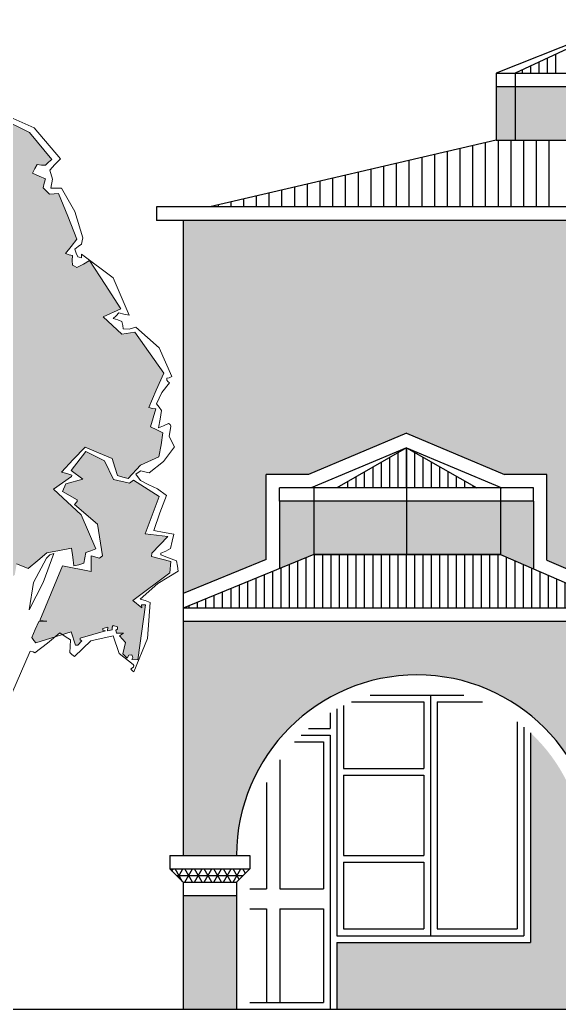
# Model space of a CAD drawing. Extents: x 9483 to 67306, y -5730 to 5191.
# Drawn here: x 24126 to 24530, y -656 to 84 of the extents above; entities that cross this region are included whole.
import ezdxf

# ---------------------------------------------------------------- set-up
doc = ezdxf.new("R2010")
doc.units = 0
doc.header["$MEASUREMENT"] = 0
doc.layers.get('0').update_dxf_attribs({"linetype": 'CONTINUOUS'})
for name, color, linetype in [('duvar', 3, 'CONTINUOUS'), ('döşeme', 40, 'CONTINUOUS'), ('kolon', 1, 'CONTINUOUS'), ('yazı', 6, 'CONTINUOUS')]:
    doc.layers.add(name, color=color, linetype=linetype)

msp = doc.modelspace()

# ---------------------------------------------------------------- hatches: boundary and pattern name
at = {"layer": 'döşeme'}
h = msp.add_hatch(color=256, dxfattribs=at)
h.dxf.hatch_style = 1
h.set_gradient(color1=(255, 230, 153), color2=(255, 241, 199), one_color=1, tint=0.89, name='CYLINDER')
h.paths.add_polyline_path([(24497.1583, 33.96328), (24482.90759, 33.96328), (24482.90759, -6.03672), (24497.1583, -6.03672)])
h.paths.add_polyline_path([(24656.37768, 23.83558), (24630.82793, 23.83558), (24630.82793, -26.49499), (24656.37768, -16.03672)])
h.paths.add_polyline_path([(24820.82793, 23.83558), (24796.12224, 23.83558), (24796.12224, -16.03672), (24820.82793, -26.71626)])
h.paths.add_polyline_path([(24996.37768, 23.83558), (24970.82793, 23.83558), (24970.82793, -26.49499), (24996.37768, -16.03672)])
h.paths.add_polyline_path([(25160.82793, 23.83558), (25136.12224, 23.83558), (25136.12224, -16.03672), (25160.82793, -26.71626)])
h.paths.add_polyline_path([(25306.37768, 23.83558), (25280.82793, 23.83558), (25280.82793, -26.49499), (25306.37768, -16.03672)])
h.paths.add_polyline_path([(25470.82793, 23.83558), (25446.12224, 23.83558), (25446.12224, -16.03672), (25470.82793, -26.71626)])
h.paths.add_polyline_path([(25508.65688, 33.96328), (25480.82793, 33.96328), (25480.82793, -6.03672), (25508.65688, -6.03672)])
h.paths.add_polyline_path([(25608.65688, 33.96328), (25595.81444, 33.96328), (25595.81444, -6.03672), (25608.65688, -6.03672)])
h = msp.add_hatch(color=256, dxfattribs=at)
h.dxf.hatch_style = 1
h.set_gradient(color1=(255, 223, 127), color2=(255, 218, 107), one_color=1, tint=0.71, name='CYLINDER')
h.paths.add_polyline_path([(24725.82793, 23.83558), (24656.37768, 23.83558), (24656.37768, -16.03672), (24725.82793, -16.03672)])
h.paths.add_polyline_path([(24582.90759, 33.96328), (24497.1583, 33.96328), (24497.1583, -6.03672), (24582.90759, -6.03672)])
h.paths.add_polyline_path([(24620.52264, 33.96328), (24582.90759, 33.96328), (24582.90759, -6.03672), (24620.52264, -6.03672)])
h = msp.add_hatch(color=256, dxfattribs=at)
h.set_gradient(color1=(255, 233, 168), color2=(255, 246, 219), one_color=1, tint=0.93, name='CYLINDER')
h.paths.add_polyline_path([(24415.82793, -225.31414), (24489.09734, -256.16442), (24520.82793, -256.16442), (24520.82793, -320.14467), (24548.65683, -332.17428), (24548.65683, -266.16442), (24538.89398, -266.16442), (24538.89398, -241.03672), (24548.65683, -241.03672), (24548.65683, -66.03672), (24248.65688, -66.03672), (24248.65688, -345.2314), (24310.82793, -319.78295), (24310.82793, -256.16442), (24342.55852, -256.16442)])
h = msp.add_hatch(color=256, dxfattribs=at)
h.dxf.hatch_style = 1
h.set_gradient(color1=(255, 223, 128), color2=(255, 236, 179), one_color=1, tint=0.85, name='CYLINDER')
h.paths.add_polyline_path([(24510.82793, -276.16442), (24486.12224, -276.16442), (24486.12224, -316.03672), (24510.82793, -326.71626)])
h.paths.add_polyline_path([(24320.82793, -326.49499), (24346.37768, -316.03672), (24346.37768, -276.16442), (24320.82793, -276.16442)])
h = msp.add_hatch(color=256, dxfattribs=at)
h.dxf.hatch_style = 1
h.set_gradient(color1=(255, 212, 82), color2=(255, 215, 97), one_color=1, tint=0.69, name='CYLINDER')
h.paths.add_polyline_path([(24486.12224, -276.16442), (24415.82793, -276.16442), (24415.82793, -316.03672), (24486.12224, -316.03672)])
h.paths.add_polyline_path([(24415.82793, -276.16442), (24346.37768, -276.16442), (24346.37768, -316.03672), (24415.82793, -316.03672)])
h = msp.add_hatch(color=256, dxfattribs=at)
h.set_gradient(color1=(255, 233, 168), color2=(255, 246, 219), one_color=1, tint=0.93, name='CYLINDER')
h.paths.add_polyline_path([(24548.65688, -564.94176), (24538.89398, -555.17886), (24538.89398, -531.03672), (24548.25624, -531.03672, 0.187902786), (24508.65688, -449.38521), (24508.65688, -606.03672), (24363.65688, -606.03672), (24363.65688, -656.03672), (24548.65688, -656.03672)])
at = {"layer": 'kolon'}
h = msp.add_hatch(dxfattribs=at)
h.set_pattern_fill('LINE', color=256, scale=50, angle=90, style=0)
h.set_pattern_definition([(90, (15884.494, -2918.5204), (-6.25, 4e-16), [])])
h.paths.add_polyline_path([(24363.74025, -266.16442), (24415.82793, -266.16442), (24415.82793, -236.16442)])
h.paths.add_polyline_path([(24415.82793, -266.16442), (24468.54866, -266.16442), (24415.82793, -236.16442)])
h.paths.add_polyline_path([(24346.37768, -316.03672), (24248.65688, -356.03672), (24558.65688, -356.03672), (24558.65688, -347.39131), (24486.12224, -316.03672)])
at = {"layer": 'yazı'}
h = msp.add_hatch(color=256, dxfattribs=at)
h.set_gradient(color1=(38, 153, 0), color2=(228, 255, 219), one_color=1, tint=0.93, name='CYLINDER')
h.paths.add_polyline_path([(24188.75641, -138.14836), (24202.13324, -132.2083), (24190.41088, -114.10037), (24178.68853, -95.99245), (24174.01129, -98.6889), (24169.02547, -101.37998), (24167.49871, -100.42729), (24165.97195, -99.47461), (24165.72262, -96.0748), (24165.78726, -92.3718), (24163.32936, -91.71154), (24160.56826, -90.73731), (24164.98, -85.5668), (24169.08855, -80.08231), (24162.28737, -62.98632), (24155.48619, -45.89032), (24152.08638, -46.13966), (24148.68658, -46.38899), (24146.261, -43.87723), (24143.83003, -41.67405), (24144.81503, -38.29579), (24145.80003, -34.91753), (24140.89501, -32.97984), (24135.99538, -30.73357), (24137.59754, -27.36608), (24139.50291, -24.31257), (24142.58336, -24.67501), (24145.6692, -24.72888), (24147.86699, -22.60649), (24150.37337, -20.4895), (24133.74598, -0.44389), (24110.79072, 10.76052), (24104.73216, 17.34851), (24098.67898, 24.24508), (24096.81132, 23.35164), (24095.25763, 22.76141), (24090.65581, 24.38512), (24086.05398, 26.00884), (24088.02937, 33.07395), (24089.69618, 40.14444), (24083.1836, 38.40605), (24076.67102, 36.66766), (24075.19812, 40.70618), (24073.72523, 44.7447), (24066.25458, 41.17097), (24058.78393, 37.59724), (24059.63966, 33.56949), (24060.19219, 29.85571), (24060.80398, 29.53636), (24061.42114, 29.52558), (24062.50466, 20.86369), (24063.58818, 12.2018), (24061.10873, 11.62772), (24058.93788, 11.04826), (24055.88974, 13.26221), (24053.14481, 15.16219), (24050.31908, 12.43341), (24047.18476, 9.71002), (24035.15538, 10.22867), (24023.12061, 10.43874), (24026.43424, 5.75074), (24029.43389, 0.75953), (24027.83711, -2.29937), (24026.24033, -5.35828), (24028.96911, -8.18401), (24032.00647, -11.01513), (24026.98833, -15.5577), (24022.27339, -20.41425), (24016.78352, -16.61429), (24011.59685, -13.1283), (24001.96229, -34.56757), (23992.02453, -55.69288), (23992.32773, -56.00685), (23992.93951, -56.3262), (23998.87263, -52.41696), (24005.11433, -48.51309), (24005.95928, -53.15801), (24006.80424, -57.80293), (24014.61579, -52.38308), (24023.2669, -51.91673), (24024.77212, -54.10374), (24026.58592, -56.29615), (24027.3162, -49.82666), (24024.33809, -43.60112), (24033.87725, -45.31102), (24043.11322, -46.70694), (24047.14792, -63.13729), (24050.86864, -79.87084), (24068.25168, -74.30938), (24085.36921, -66.27387), (24087.51853, -66.92874), (24089.35926, -67.57823), (24094.71447, -79.09278), (24099.7611, -90.60195), (24102.24593, -89.71929), (24104.15678, -88.93954), (24106.47453, -95.04062), (24106.04745, -101.82408), (24095.76723, -107.20084), (24092.46594, -119.49033), (24097.08931, -119.87971), (24102.02126, -120.27447), (24104.12749, -123.39801), (24106.23371, -126.52156), (24104.9509, -129.27726), (24103.35412, -132.33617), (24095.95888, -131.58973), (24088.56364, -130.84329), (24088.82913, -133.31735), (24088.78066, -136.0946), (24078.05181, -149.48915), (24082.40047, -165.6163), (24069.58695, -174.65298), (24055.86383, -182.74774), (24055.84229, -183.98207), (24055.51216, -185.21102), (24054.26705, -185.80664), (24052.71336, -186.39688), (24049.09115, -181.70349), (24043.87754, -179.76042), (24043.74288, -187.47501), (24043.92219, -194.88641), (24034.03135, -195.6398), (24023.83193, -196.3878), (24021.30401, -199.73913), (24018.77609, -203.09046), (24022.71922, -224.76673), (24021.71423, -246.97399), (24017.3779, -247.82433), (24013.35015, -248.68006), (24009.45706, -241.8212), (24005.86717, -235.2763), (23999.6955, -235.16858), (23993.52382, -235.06085), (23990.49723, -231.61256), (23987.16745, -227.85031), (23988.46103, -224.47743), (23990.05782, -221.41853), (23983.01425, -218.2088), (23975.57054, -220.23962), (23973.5736, -228.53906), (23969.42736, -236.18363), (23958.28602, -237.84123), (23947.16085, -238.57307), (23945.08694, -233.59802), (23942.07113, -229.53257), (23936.79827, -230.98392), (23931.5308, -232.12669), (23929.52309, -241.0433), (23927.82936, -249.65671), (23907.05729, -254.85034), (23894.41769, -271.60699), (23900.32387, -269.24066), (23905.91608, -267.17753), (23907.4213, -269.36455), (23908.61254, -271.85476), (23907.67602, -272.45577), (23906.73411, -273.36536), (23906.68024, -276.4512), (23906.93497, -279.54243), (23910.60565, -281.45856), (23913.96237, -283.6779), (23909.83767, -290.08814), (23905.39899, -296.80157), (23906.5256, -302.99479), (23907.34363, -309.18263), (23912.5303, -312.66862), (23917.41378, -315.84064), (23918.9944, -313.70748), (23920.58041, -311.26574), (23927.28846, -316.013), (23932.42127, -322.58483), (23930.24502, -323.47287), (23928.37198, -324.67489), (23932.27584, -330.91659), (23938.98927, -335.35526), (23953.37265, -324.8026), (23965.21733, -318.21844), (23970.16388, -300.09279), (23979.70687, -283.89944), (23986.16559, -285.24689), (23992.2834, -288.44046), (23985.29526, -299.73956), (23981.05745, -312.63005), (23982.55727, -315.12565), (23983.43455, -317.91907), (23982.49802, -318.52008), (23981.24753, -319.42428), (23981.82699, -321.59514), (23983.33759, -323.47357), (23978.61188, -328.94729), (23974.80115, -335.05433), (23979.11055, -335.7469), (23983.4415, -335.20514), (23988.21186, -344.85742), (23996.09499, -353.02065), (24017.6135, -340.43179), (24041.41216, -338.68645), (24039.10125, -347.28909), (24037.09893, -355.89712), (24042.97818, -355.07371), (24049.16063, -354.56427), (24050.92595, -359.53392), (24052.68589, -364.81217), (24054.22342, -365.14768), (24055.44698, -365.7864), (24062.86376, -365.2985), (24069.97196, -364.80522), (24077.45877, -360.30573), (24082.41765, -359.15758), (24081.65888, -349.57532), (24083.00633, -343.11661), (24083.0979, -337.87069), (24078.86391, -332.85794), (24090.03756, -329.34884), (24100.90263, -325.83436), (24108.21707, -331.20955), (24115.22293, -336.57936), (24118.97441, -333.86675), (24122.72589, -331.15413), (24123.41308, -327.15331), (24124.10566, -322.84391), (24128.39351, -324.77082), (24132.68676, -326.38915), (24139.89191, -320.34136), (24146.78309, -314.59677), (24156.07292, -312.90686), (24165.05417, -311.21156), (24166.17001, -318.02195), (24166.98265, -324.51837), (24170.70181, -323.65725), (24174.42636, -322.48755), (24175.11355, -318.48674), (24175.80074, -314.48592), (24179.52529, -313.31622), (24183.25523, -311.83794), (24172.27931, -286.33477), (24151.62418, -267.14489), (24158.4992, -262.32605), (24165.06565, -257.50182), (24165.385, -256.89004), (24165.39039, -256.58146), (24161.70893, -255.28249), (24157.7135, -254.28671), (24166.52082, -244.87143), (24175.32276, -235.76474), (24185.436, -239.95408), (24195.54924, -244.14342), (24197.59621, -250.66138), (24199.64857, -256.87076), (24203.63862, -258.17512), (24207.63405, -259.17089), (24216.76073, -249.14383), (24230.45153, -242.90057), (24232.15065, -233.97857), (24233.54119, -225.05119), (24228.95014, -222.81031), (24224.35908, -220.56942), (24226.32909, -213.8129), (24228.29909, -207.05637), (24225.83581, -206.7047), (24223.06932, -206.03906), (24228.54147, -193.1701), (24234.32221, -180.30654), (24212.63204, -149.67751), (24202.73043, -151.04807)])
h.paths.add_polyline_path([(24115.63369, -206.94186), (24117.02041, -215.91772), (24118.10392, -224.57961), (24103.93062, -223.09751), (24089.75731, -221.6154), (24097.37877, -209.40132), (24083.9142, -202.68406), (24100.31762, -200.19228)], flags=16)
h = msp.add_hatch(color=256, dxfattribs=at)
h.dxf.hatch_style = 1
h.set_gradient(color1=(255, 191, 0), color2=(250, 187, 0), one_color=1, tint=0.49, name='CYLINDER')
h.paths.add_polyline_path([(25178.65688, -214.63617), (25178.65688, -251.03672), (25223.65688, -251.03672, -1), (25493.65688, -251.03672), (25538.65688, -251.03672), (25538.65688, -66.03672), (24558.65688, -66.03672), (24558.65688, -251.03672), (24603.89398, -251.03672), (24603.89398, -243.03926, -0.970793079), (24873.65688, -251.03672), (24918.65688, -251.03672), (24918.65688, -214.63617, -0.758457312)])
h.paths.add_polyline_path([(25178.65688, -504.63617), (25178.65688, -541.03672), (25223.65688, -541.03672, -1), (25493.65688, -541.03672), (25538.65688, -541.03672, -1), (25808.65688, -541.03672), (25848.65688, -541.03672), (25848.65688, -366.03672), (25538.65688, -366.03672), (25538.65688, -281.03672), (25493.65688, -281.03672), (25493.65688, -366.03672), (25223.65688, -366.03672), (25223.65688, -281.03672), (25178.65688, -281.03672), (25178.65688, -366.03672), (24918.65688, -366.03672), (24918.65688, -281.03672), (24873.65624, -281.03672), (24873.65624, -366.03672), (24603.89398, -366.03672), (24603.89398, -281.03672), (24558.65688, -281.03672), (24558.65688, -366.03672), (24248.65688, -366.03672), (24248.65688, -541.03672), (24288.65688, -541.03672, -1), (24558.65688, -541.03672), (24603.89398, -541.03672), (24603.89398, -533.03926, -0.970793079), (24873.65688, -541.03672), (24918.65688, -541.03672), (24918.65688, -504.63617, -0.758457312)])
h = msp.add_hatch(color=256, dxfattribs=at)
h.set_gradient(color1=(38, 153, 0), color2=(228, 255, 219), one_color=1, tint=0.93, name='CYLINDER')
h.paths.add_polyline_path([(24238.81264, -329.78497), (24239.58063, -321.1554), (24225.13644, -317.50782), (24225.17953, -315.03915), (24237.12656, -302.5919), (24220.18677, -300.44415), (24230.86019, -272.54077), (24211.62409, -260.47525), (24208.50055, -262.58147), (24196.50887, -259.90273), (24189.96242, -245.89796), (24175.88606, -238.86135), (24164.83247, -253.17626), (24173.67367, -259.50414), (24160.9571, -262.98631), (24158.38609, -268.80631), (24169.38738, -275.17189), (24169.36583, -276.40623), (24167.47663, -278.534), (24184.50416, -293.33907), (24188.41497, -316.86685), (24186.22257, -318.68064), (24179.76924, -317.02461), (24179.87314, -328.75618), (24158.3423, -324.36755), (24141.57417, -365.43768), (24146.81471, -365.83784), (24140.63765, -366.03869), (24138.06125, -372.16728), (24135.49024, -377.98728), (24136.99545, -380.1743), (24138.50606, -382.05273), (24152.87672, -377.59534), (24156.53857, -374.65055), (24158.443, -375.86883), (24164.88649, -373.87023), (24168.10855, -383.80416), (24169.96006, -383.83647), (24172.79656, -380.49053), (24171.573, -379.85182), (24171.59454, -378.61748), (24190.52049, -373.08296), (24188.67976, -372.43347), (24188.70131, -371.19914), (24192.42047, -370.33802), (24192.06341, -373.10989), (24195.47399, -372.24339), (24195.50631, -370.39188), (24196.45361, -369.17371), (24199.52329, -370.15332), (24199.49635, -371.69624), (24198.24586, -372.60045), (24198.82532, -374.77131), (24204.07125, -374.86288), (24200.95309, -376.66051), (24205.49567, -381.67865), (24203.49335, -390.28668), (24206.8339, -393.43177), (24208.10594, -391.29322), (24210.27142, -391.02235), (24211.16485, -392.89001), (24210.21217, -394.41677), (24214.83554, -394.80615), (24220.49465, -353.5421), (24217.40881, -353.48824), (24217.6743, -355.96229), (24210.98242, -350.28929)])
h = msp.add_hatch(color=256, dxfattribs=at)
h.dxf.hatch_style = 1
h.set_gradient(color1=(255, 191, 0), color2=(250, 187, 0), one_color=1, tint=0.49, name='CYLINDER')
h.paths.add_polyline_path([(24288.65688, -571.03672), (24248.65688, -571.03672), (24248.65688, -656.03672), (24288.65688, -656.03672)])
h.paths.add_polyline_path([(24603.89398, -571.03672), (24558.65688, -571.03672), (24558.65688, -656.03672), (24603.89398, -656.03672)])
h.paths.add_polyline_path([(24918.65688, -571.03672), (24873.65624, -571.03672), (24873.65624, -656.03672), (24918.65688, -656.03672)])
h.paths.add_polyline_path([(25223.65688, -571.03672), (25178.65688, -571.03672), (25178.65688, -656.03672), (25223.65688, -656.03672)])
h.paths.add_polyline_path([(25538.65688, -571.03672), (25493.65688, -571.03672), (25493.65688, -656.03672), (25538.65688, -656.03672)])

# ---------------------------------------------------------------- linework, layer by layer
at = {"color": 27, "lineweight": 0}
for p, q in [((24152.01824, -315.30551), (24143.92661, -336.77171)), ((24146.40449, -318.60297), (24148.91625, -316.17739)), ((24148.91625, -316.17739), (24152.01824, -315.30551)), ((24136.82379, -336.95641), (24146.40449, -318.60297)), ((24143.92661, -336.77171), (24133.38246, -357.26907)), ((24133.38246, -357.26907), (24136.82379, -336.95641))]:
    msp.add_line(p, q, dxfattribs=at)
at = {"color": 4}
for p, q in [((24388.65688, -421.03672), (24458.65688, -421.03672)), ((24433.65688, -421.03672), (24433.65688, -601.03672)), ((24368.65688, -428.787), (24368.65688, -476.03672)), ((24374.66709, -426.03672), (24428.65688, -426.03672)), ((24428.65688, -426.03672), (24428.65688, -476.03672)), ((24438.65688, -426.03672), (24438.65688, -596.03672)), ((24438.65688, -426.03672), (24472.64668, -426.03672)), ((24358.65688, -434.26594), (24358.65688, -446.03672)), ((24363.65688, -431.37816), (24363.65688, -601.03672)), ((24498.65688, -441.03672), (24498.65688, -596.03672)), ((24336.91012, -451.03672), (24358.65688, -451.03672)), ((24342.4165, -446.03672), (24358.65688, -446.03672)), ((24358.65688, -451.03672), (24358.65688, -656.03672)), ((24503.65688, -444.98986), (24503.65688, -601.03672)), ((24508.65688, -449.38521), (24508.65688, -606.03672)), ((24332.00537, -456.03672), (24353.65688, -456.03672)), ((24353.65688, -456.03672), (24353.65688, -566.03672)), ((24321.15688, -469.49128), (24321.15688, -566.03672)), ((24368.65688, -476.03672), (24428.65688, -476.03672)), ((24311.15688, -486.55048), (24311.15688, -566.03672)), ((24368.65688, -481.03672), (24428.65688, -481.03672)), ((24368.65688, -481.03672), (24368.65688, -541.03672)), ((24428.65688, -481.03672), (24428.65688, -541.03672)), ((24368.65688, -541.03672), (24428.65688, -541.03672)), ((24368.65688, -546.03672), (24368.65688, -596.03672)), ((24368.65688, -546.03672), (24428.65688, -546.03672)), ((24428.65688, -546.03672), (24428.65688, -596.03672)), ((24298.65688, -566.03672), (24311.15688, -566.03672)), ((24321.15688, -566.03672), (24353.65688, -566.03672)), ((24298.65688, -581.03672), (24311.15688, -581.03672)), ((24311.15688, -581.03672), (24311.15688, -651.03672)), ((24321.15688, -581.03672), (24321.15688, -651.03672)), ((24321.15688, -581.03672), (24353.65688, -581.03672)), ((24353.65688, -581.03672), (24353.65688, -651.03672)), ((24368.65688, -596.03672), (24428.65688, -596.03672)), ((24438.65688, -596.03672), (24498.65688, -596.03672)), ((24363.65688, -601.03672), (24503.65688, -601.03672)), ((24363.65688, -606.03672), (24508.65688, -606.03672)), ((24363.65688, -606.03672), (24363.65688, -656.03672)), ((24298.65688, -651.03672), (24353.65688, -651.03672))]:
    msp.add_line(p, q, dxfattribs=at)
at = {"layer": 'duvar'}
for p, q in [((24482.90759, 43.96328), (24482.90759, -6.03672)), ((24482.90759, 43.96328), (24482.90759, 24.93224)), ((24497.1583, 43.96328), (24497.1583, -6.03672)), ((24482.90759, 33.96328), (24620.52264, 33.96328)), ((25538.65688, -56.03672), (24228.65688, -56.03672)), ((24228.65688, -56.03672), (24228.65688, -66.03672)), ((24228.65688, -56.03672), (24228.65688, -66.03672)), ((25538.65688, -66.03672), (24228.65688, -66.03672)), ((24248.65688, -66.03672), (24248.65688, -541.03672)), ((24415.82793, -236.16442), (24415.82793, -316.03672)), ((24510.82793, -266.16442), (24320.82793, -266.16442)), ((24320.82793, -276.16442), (24320.82793, -266.16442)), ((24346.37768, -266.16442), (24346.37768, -316.03672)), ((24486.12224, -266.16442), (24486.12224, -316.03672)), ((24510.82793, -276.16442), (24510.82793, -266.16442)), ((24510.82793, -276.16442), (24320.82793, -276.16442)), ((24320.82793, -276.16442), (24320.82793, -326.49499)), ((24510.82793, -276.16442), (24510.82793, -326.71626)), ((24558.65688, -356.03672), (24248.65688, -356.03672)), ((24248.65688, -356.03672), (24248.65688, -366.03672)), ((24558.65688, -366.03672), (24248.65688, -366.03672)), ((24238.65688, -541.03672), (24298.65688, -541.03672)), ((24238.65688, -541.03672), (24238.65688, -551.03672)), ((24298.65688, -541.03672), (24298.65688, -551.03672)), ((24238.65688, -551.03672), (24298.65688, -551.03672)), ((24238.65688, -551.03672), (24248.65688, -561.03672)), ((24240.31384, -552.69368), (24241.27049, -551.03672)), ((24248.30043, -560.68027), (24242.73273, -551.03672)), ((24244.88916, -557.269), (24248.48737, -551.03672)), ((24249.93075, -561.03672), (24255.70425, -551.03672)), ((24255.72311, -561.03672), (24249.9496, -551.03672)), ((24257.14762, -561.03672), (24262.92113, -551.03672)), ((24262.93999, -561.03672), (24257.16648, -551.03672)), ((24264.3645, -561.03672), (24270.138, -551.03672)), ((24270.15686, -561.03672), (24264.38336, -551.03672)), ((24271.58138, -561.03672), (24277.35488, -551.03672)), ((24277.37374, -561.03672), (24271.60024, -551.03672)), ((24278.79826, -561.03672), (24284.57176, -551.03672)), ((24284.59062, -561.03672), (24278.81712, -551.03672)), ((24286.01514, -561.03672), (24291.78864, -551.03672)), ((24290.65429, -559.03931), (24286.034, -551.03672)), ((24288.65688, -561.03672), (24298.65688, -551.03672)), ((24295.22961, -554.46399), (24293.25088, -551.03672)), ((24243.64055, -556.02039), (24293.67321, -556.02039)), ((24248.65688, -561.03672), (24248.65688, -656.03672)), ((24248.65688, -561.03672), (24288.65688, -561.03672)), ((24288.65688, -561.03672), (24288.65688, -656.03672)), ((24288.65688, -561.03672), (24288.65688, -656.03672)), ((24248.65688, -571.03672), (24288.65688, -571.03672))]:
    msp.add_line(p, q, dxfattribs=at)
at = {"layer": 'duvar', "color": 27, "lineweight": 0}
for p, q in [((24109.3286, 15.41621), (24137.20504, 3.19987)), ((24110.79072, 10.76052), (24133.74598, -0.44389)), ((24137.20504, 3.19987), (24156.8644, -19.98544)), ((24133.74598, -0.44389), (24150.37337, -20.4895)), ((24150.37337, -20.4895), (24147.86699, -22.60649)), ((24156.8644, -19.98544), (24152.7774, -24.23559)), ((24137.59754, -27.36608), (24135.99538, -30.73357)), ((24139.50291, -24.31257), (24137.59754, -27.36608)), ((24142.58336, -24.67501), (24139.50291, -24.31257)), ((24145.6692, -24.72888), (24142.58336, -24.67501)), ((24147.86699, -22.60649), (24145.6692, -24.72888)), ((24152.7774, -24.23559), (24148.99899, -28.49113)), ((24148.99899, -28.49113), (24151.04057, -35.31768)), ((24135.99538, -30.73357), (24140.89501, -32.97984)), ((24140.89501, -32.97984), (24145.80003, -34.91753)), ((24145.80003, -34.91753), (24144.81503, -38.29579)), ((24151.04057, -35.31768), (24149.68774, -42.08498)), ((24144.81503, -38.29579), (24143.83003, -41.67405)), ((24143.83003, -41.67405), (24146.261, -43.87723)), ((24146.261, -43.87723), (24148.68658, -46.38899)), ((24149.68774, -42.08498), (24153.70471, -41.84642)), ((24153.70471, -41.84642), (24157.7163, -41.91644)), ((24157.7163, -41.91644), (24167.59793, -59.37488)), ((24148.68658, -46.38899), (24152.08638, -46.13966)), ((24152.08638, -46.13966), (24155.48619, -45.89032)), ((24155.48619, -45.89032), (24162.28737, -62.98632)), ((24162.28737, -62.98632), (24169.08855, -80.08231)), ((24167.59793, -59.37488), (24173.73346, -79.23735)), ((24169.08855, -80.08231), (24164.98, -85.5668)), ((24173.07859, -81.38667), (24172.72692, -83.84995)), ((24173.73346, -79.23735), (24173.07859, -81.38667)), ((24164.98, -85.5668), (24160.56826, -90.73731)), ((24170.22593, -85.65836), (24167.72494, -87.46678)), ((24167.72494, -87.46678), (24168.59683, -90.56877)), ((24172.72692, -83.84995), (24170.22593, -85.65836)), ((24160.56826, -90.73731), (24163.32936, -91.71154)), ((24163.32936, -91.71154), (24165.78726, -92.3718)), ((24165.78726, -92.3718), (24165.72262, -96.0748)), ((24165.72262, -96.0748), (24165.97195, -99.47461)), ((24168.59683, -90.56877), (24169.78269, -93.36757)), ((24169.78269, -93.36757), (24171.01164, -93.6977)), ((24171.01164, -93.6977), (24172.54917, -94.03322)), ((24172.54917, -94.03322), (24172.57071, -92.79888)), ((24172.57071, -92.79888), (24172.59764, -91.25596)), ((24172.59764, -91.25596), (24196.36554, -108.95679)), ((24174.01129, -98.6889), (24178.68853, -95.99245)), ((24178.68853, -95.99245), (24190.41088, -114.10037)), ((24165.97195, -99.47461), (24167.49871, -100.42729)), ((24167.49871, -100.42729), (24169.02547, -101.37998)), ((24169.02547, -101.37998), (24174.01129, -98.6889)), ((24196.36554, -108.95679), (24208.22412, -136.94478)), ((24190.41088, -114.10037), (24202.13324, -132.2083)), ((24202.13324, -132.2083), (24188.75641, -138.14836)), ((24188.75641, -138.14836), (24202.73043, -151.04807)), ((24198.64725, -137.39497), (24196.44946, -139.51736)), ((24196.44946, -139.51736), (24199.82773, -140.50236)), ((24200.53646, -135.26721), (24198.64725, -137.39497)), ((24199.82773, -140.50236), (24202.89202, -141.79056)), ((24204.22331, -136.25759), (24200.53646, -135.26721)), ((24208.22412, -136.94478), (24204.22331, -136.25759)), ((24202.89202, -141.79056), (24203.46071, -144.57858)), ((24203.46071, -144.57858), (24203.7262, -147.05264)), ((24203.7262, -147.05264), (24208.34957, -147.44202)), ((24208.34957, -147.44202), (24213.31384, -145.98528)), ((24213.31384, -145.98528), (24230.63919, -161.41291)), ((24202.73043, -151.04807), (24212.63204, -149.67751)), ((24212.63204, -149.67751), (24234.32221, -180.30654)), ((24230.63919, -161.41291), (24240.14221, -182.87755)), ((24234.32221, -180.30654), (24228.54147, -193.1701)), ((24236.4015, -184.973), (24236.39073, -185.59017)), ((24236.41766, -184.04725), (24236.4015, -184.973)), ((24238.27455, -183.77098), (24236.41766, -184.04725)), ((24240.14221, -182.87755), (24238.27455, -183.77098)), ((24238.5185, -187.47938), (24232.83472, -194.78843)), ((24236.39073, -185.59017), (24237.30032, -186.53208)), ((24237.30032, -186.53208), (24238.5185, -187.47938)), ((24228.54147, -193.1701), (24223.06932, -206.03906)), ((24232.83472, -194.78843), (24228.67231, -203.35876)), ((24223.06932, -206.03906), (24225.83581, -206.7047)), ((24225.83581, -206.7047), (24228.29909, -207.05637)), ((24228.29909, -207.05637), (24226.32909, -213.8129)), ((24228.67231, -203.35876), (24230.7893, -205.86513)), ((24230.7893, -205.86513), (24232.59772, -208.36612)), ((24226.32909, -213.8129), (24224.35908, -220.56942)), ((24232.59772, -208.36612), (24231.55885, -214.83022)), ((24224.35908, -220.56942), (24228.95014, -222.81031)), ((24231.55885, -214.83022), (24230.2114, -221.28893)), ((24230.2114, -221.28893), (24233.94134, -219.81065)), ((24233.94134, -219.81065), (24237.67666, -218.02378)), ((24237.67666, -218.02378), (24238.90023, -218.6625)), ((24239.49585, -219.9076), (24238.12685, -227.60065)), ((24238.90023, -218.6625), (24239.49585, -219.9076)), ((24228.95014, -222.81031), (24233.54119, -225.05119)), ((24233.54119, -225.05119), (24232.15065, -233.97857)), ((24238.12685, -227.60065), (24242.31237, -235.39066)), ((24175.32276, -235.76474), (24166.52082, -244.87143)), ((24185.436, -239.95408), (24175.32276, -235.76474)), ((24232.15065, -233.97857), (24230.45153, -242.90057)), ((24242.31237, -235.39066), (24234.09528, -246.35963)), ((24175.88606, -238.86135), (24164.83247, -253.17626)), ((24189.96242, -245.89796), (24175.88606, -238.86135)), ((24195.54924, -244.14342), (24185.436, -239.95408)), ((24197.59621, -250.66138), (24195.54924, -244.14342)), ((24230.45153, -242.90057), (24216.76073, -249.14383)), ((24166.52082, -244.87143), (24157.7135, -254.28671)), ((24196.50887, -259.90273), (24189.96242, -245.89796)), ((24199.64857, -256.87076), (24197.59621, -250.66138)), ((24216.76073, -249.14383), (24207.63405, -259.17089)), ((24234.09528, -246.35963), (24223.14403, -254.81145)), ((24157.7135, -254.28671), (24161.70893, -255.28249)), ((24165.06565, -257.50182), (24158.4992, -262.32605)), ((24161.70893, -255.28249), (24165.39039, -256.58146)), ((24164.83247, -253.17626), (24173.67367, -259.50414)), ((24165.385, -256.89004), (24165.06565, -257.50182)), ((24165.39039, -256.58146), (24165.385, -256.89004)), ((24203.63862, -258.17512), (24199.64857, -256.87076)), ((24207.63405, -259.17089), (24203.63862, -258.17512)), ((24215.12085, -254.67141), (24213.24781, -255.87342)), ((24213.24781, -255.87342), (24216.87002, -260.56682)), ((24216.9939, -253.46939), (24215.12085, -254.67141)), ((24220.06897, -254.14042), (24216.9939, -253.46939)), ((24223.14403, -254.81145), (24220.06897, -254.14042)), ((24158.4992, -262.32605), (24151.62418, -267.14489)), ((24160.9571, -262.98631), (24158.38609, -268.80631)), ((24173.67367, -259.50414), (24160.9571, -262.98631)), ((24208.50055, -262.58147), (24196.50887, -259.90273)), ((24211.62409, -260.47525), (24208.50055, -262.58147)), ((24230.86019, -272.54077), (24211.62409, -260.47525)), ((24216.87002, -260.56682), (24222.98783, -263.76038)), ((24222.98783, -263.76038), (24229.41422, -266.95933)), ((24151.62418, -267.14489), (24172.27931, -286.33477)), ((24158.38609, -268.80631), (24169.38738, -275.17189)), ((24220.18677, -300.44415), (24230.86019, -272.54077)), ((24229.41422, -266.95933), (24236.12227, -271.70659)), ((24236.12227, -271.70659), (24231.2619, -284.8949)), ((24169.36583, -276.40623), (24167.47663, -278.534)), ((24167.47663, -278.534), (24184.50416, -293.33907)), ((24169.38738, -275.17189), (24169.36583, -276.40623)), ((24172.27931, -286.33477), (24183.25523, -311.83794)), ((24231.2619, -284.8949), (24226.71012, -298.08859)), ((24184.50416, -293.33907), (24188.41497, -316.86685)), ((24237.12656, -302.5919), (24220.18677, -300.44415)), ((24225.17953, -315.03915), (24237.12656, -302.5919)), ((24226.71012, -298.08859), (24234.40316, -299.45758)), ((24234.40316, -299.45758), (24241.78763, -300.82119)), ((24241.78763, -300.82119), (24240.46173, -306.04557)), ((24240.46173, -306.04557), (24239.13044, -311.57853)), ((24146.78309, -314.59677), (24139.89191, -320.34136)), ((24156.07292, -312.90686), (24146.78309, -314.59677)), ((24165.05417, -311.21156), (24156.07292, -312.90686)), ((24166.17001, -318.02195), (24165.05417, -311.21156)), ((24166.98265, -324.51837), (24166.17001, -318.02195)), ((24175.80074, -314.48592), (24175.11355, -318.48674)), ((24179.52529, -313.31622), (24175.80074, -314.48592)), ((24183.25523, -311.83794), (24179.52529, -313.31622)), ((24186.22257, -318.68064), (24179.76924, -317.02461)), ((24179.76924, -317.02461), (24179.87314, -328.75618)), ((24188.41497, -316.86685), (24186.22257, -318.68064)), ((24225.13644, -317.50782), (24225.17953, -315.03915)), ((24239.58063, -321.1554), (24225.13644, -317.50782)), ((24231.96299, -315.46624), (24231.95222, -316.0834)), ((24231.95222, -316.0834), (24237.7776, -318.34583)), ((24231.97376, -314.84907), (24231.96299, -315.46624)), ((24235.7037, -313.37078), (24231.97376, -314.84907)), ((24239.13044, -311.57853), (24235.7037, -313.37078)), ((24128.39351, -324.77082), (24124.10566, -322.84391)), ((24132.68676, -326.38915), (24128.39351, -324.77082)), ((24139.89191, -320.34136), (24132.68676, -326.38915)), ((24158.3423, -324.36755), (24141.57417, -365.43768)), ((24179.87314, -328.75618), (24158.3423, -324.36755)), ((24170.70181, -323.65725), (24166.98265, -324.51837)), ((24174.42636, -322.48755), (24170.70181, -323.65725)), ((24175.11355, -318.48674), (24174.42636, -322.48755)), ((24237.7776, -318.34583), (24243.60299, -320.60826)), ((24238.81264, -329.78497), (24239.58063, -321.1554)), ((24243.60299, -320.60826), (24244.45872, -324.63601)), ((24244.45872, -324.63601), (24245.01125, -328.34978)), ((24210.98242, -350.28929), (24238.81264, -329.78497)), ((24245.01125, -328.34978), (24229.72367, -337.65195)), ((24229.72367, -337.65195), (24216.55308, -349.46049)), ((24217.6743, -355.96229), (24210.98242, -350.28929)), ((24214.83554, -394.80615), (24220.49465, -353.5421)), ((24216.55308, -349.46049), (24220.23993, -350.45088)), ((24220.49465, -353.5421), (24217.40881, -353.48824)), ((24217.40881, -353.48824), (24217.6743, -355.96229)), ((24220.23993, -350.45088), (24223.92139, -351.74985)), ((24223.92139, -351.74985), (24221.90447, -378.87829)), ((24140.63765, -366.03869), (24138.06125, -372.16728)), ((24146.81471, -365.83784), (24140.63765, -366.03869)), ((24141.57417, -365.43768), (24146.81471, -365.83784)), ((24195.50631, -370.39188), (24196.45361, -369.17371)), ((24196.45361, -369.17371), (24199.52329, -370.15332)), ((24138.06125, -372.16728), (24135.49024, -377.98728)), ((24138.50606, -382.05273), (24164.88649, -373.87023)), ((24156.53857, -374.65055), (24147.1464, -382.20355)), ((24160.50707, -377.18924), (24156.53857, -374.65055)), ((24164.47557, -379.72793), (24160.50707, -377.18924)), ((24164.88649, -373.87023), (24168.10855, -383.80416)), ((24171.59454, -378.61748), (24190.52049, -373.08296)), ((24196.31895, -376.8883), (24179.5854, -380.60903)), ((24188.67976, -372.43347), (24188.70131, -371.19914)), ((24190.52049, -373.08296), (24188.67976, -372.43347)), ((24188.70131, -371.19914), (24192.42047, -370.33802)), ((24192.42047, -370.33802), (24192.06341, -373.10989)), ((24192.06341, -373.10989), (24195.47399, -372.24339)), ((24195.47399, -372.24339), (24195.50631, -370.39188)), ((24200.72148, -389.92962), (24196.31895, -376.8883)), ((24199.49635, -371.69624), (24198.24586, -372.60045)), ((24198.24586, -372.60045), (24198.82532, -374.77131)), ((24198.82532, -374.77131), (24204.07125, -374.86288)), ((24199.52329, -370.15332), (24199.49635, -371.69624)), ((24204.07125, -374.86288), (24200.95309, -376.66051)), ((24200.95309, -376.66051), (24205.49567, -381.67865)), ((24135.49024, -377.98728), (24136.99545, -380.1743)), ((24136.99545, -380.1743), (24138.50606, -382.05273)), ((24147.1464, -382.20355), (24137.75962, -389.44797)), ((24164.00001, -389.28864), (24164.0808, -384.65988)), ((24164.0808, -384.65988), (24164.47557, -379.72793)), ((24179.5854, -380.60903), (24167.34595, -392.12515)), ((24168.10855, -383.80416), (24169.96006, -383.83647)), ((24169.96006, -383.83647), (24172.79656, -380.49053)), ((24171.573, -379.85182), (24171.59454, -378.61748)), ((24172.79656, -380.49053), (24171.573, -379.85182)), ((24205.49567, -381.67865), (24203.49335, -390.28668)), ((24221.90447, -378.87829), (24211.90208, -403.7066)), ((24134.27835, -388.31659), (24120.55746, -420.01548)), ((24136.53605, -388.80926), (24134.27835, -388.31659)), ((24137.75962, -389.44797), (24136.53605, -388.80926)), ((24165.516, -390.85849), (24164.00001, -389.28864)), ((24167.34595, -392.12515), (24165.516, -390.85849)), ((24211.38187, -398.14132), (24200.72148, -389.92962)), ((24203.49335, -390.28668), (24206.8339, -393.43177)), ((24206.8339, -393.43177), (24208.10594, -391.29322)), ((24208.10594, -391.29322), (24210.27142, -391.02235)), ((24210.27142, -391.02235), (24211.16485, -392.89001)), ((24211.16485, -392.89001), (24210.21217, -394.41677)), ((24210.21217, -394.41677), (24214.83554, -394.80615)), ((24211.67429, -399.07246), (24211.38187, -398.14132)), ((24211.65275, -400.30679), (24211.67429, -399.07246)), ((24209.46573, -401.812), (24210.40764, -400.90241)), ((24210.67852, -403.06789), (24209.46573, -401.812)), ((24210.40764, -400.90241), (24211.65275, -400.30679)), ((24211.90208, -403.7066), (24210.67852, -403.06789))]:
    msp.add_line(p, q, dxfattribs=at)
at = {"layer": 'duvar'}
msp.add_arc((24423.65688, -541.03672), 135, 0, 180, dxfattribs=at)
at = {"layer": 'döşeme'}
for p, q in [((24415.82793, -225.31414), (24342.55852, -256.16442)), ((24415.82793, -225.31414), (24489.09734, -256.16442)), ((24310.82793, -319.78295), (24310.82793, -256.16442)), ((24342.55852, -256.16442), (24310.82793, -256.16442)), ((24520.82793, -256.16442), (24489.09734, -256.16442)), ((24520.82793, -320.14467), (24520.82793, -256.16442)), ((24310.82793, -319.78295), (24248.65688, -345.2314)), ((24520.82793, -320.14467), (24548.65683, -332.17428))]:
    msp.add_line(p, q, dxfattribs=at)
at = {"layer": 'kolon'}
for p, q in [((24582.90759, 83.96328), (24482.90759, 43.96328)), ((24582.90759, 83.96328), (24497.1583, 43.96328)), ((24514.99451, 43.96328), (24514.99451, 52.28345)), ((24521.24451, 43.96328), (24521.24451, 55.19892)), ((24527.49451, 43.96328), (24527.49451, 58.1144)), ((24502.49451, 43.96328), (24502.49451, 46.45249)), ((24508.74451, 43.96328), (24508.74451, 49.36797)), ((24482.90759, 43.96328), (24652.49451, 43.96328)), ((24482.90759, -6.03672), (24268.65688, -56.03672)), ((24482.90759, -6.03672), (24625.91801, -6.03672)), ((24484.57133, -56.03672), (24484.57133, -6.03672)), ((24494.09633, -56.03672), (24494.09633, -6.03672)), ((24503.62133, -56.03672), (24503.62133, -6.03672)), ((24513.14633, -56.03672), (24513.14633, -6.03672)), ((24522.67133, -56.03672), (24522.67133, -6.03672)), ((24446.47133, -56.03672), (24446.47133, -14.5399)), ((24455.99633, -56.03672), (24455.99633, -12.31704)), ((24465.52133, -56.03672), (24465.52133, -10.09418)), ((24475.04633, -56.03672), (24475.04633, -7.87131)), ((24417.89633, -56.03672), (24417.89633, -21.20849)), ((24427.42133, -56.03672), (24427.42133, -18.98563)), ((24436.94633, -56.03672), (24436.94633, -16.76277)), ((24389.32133, -56.03672), (24389.32133, -27.87708)), ((24398.84633, -56.03672), (24398.84633, -25.65422)), ((24408.37133, -56.03672), (24408.37133, -23.43136)), ((24351.22133, -56.03672), (24351.22133, -36.76853)), ((24360.74633, -56.03672), (24360.74633, -34.54567)), ((24370.27133, -56.03672), (24370.27133, -32.32281)), ((24379.79633, -56.03672), (24379.79633, -30.09995)), ((24322.64633, -56.03672), (24322.64633, -43.43712)), ((24332.17133, -56.03672), (24332.17133, -41.21426)), ((24341.69633, -56.03672), (24341.69633, -38.9914)), ((24294.07133, -56.03672), (24294.07133, -50.10571)), ((24303.59633, -56.03672), (24303.59633, -47.88285)), ((24313.12133, -56.03672), (24313.12133, -45.65999)), ((24275.02133, -56.03672), (24275.02133, -54.55144)), ((24284.54633, -56.03672), (24284.54633, -52.32858)), ((24415.82793, -236.16442), (24344.57793, -266.16442)), ((24415.82793, -236.16442), (24363.74025, -266.16442)), ((24415.82793, -236.16442), (24468.54866, -266.16442)), ((24415.82793, -236.16442), (24487.07793, -266.16442)), ((24346.37768, -316.03672), (24248.65688, -356.03672)), ((24486.12224, -316.03672), (24346.37768, -316.03672)), ((24346.37768, -316.03672), (24486.12224, -316.03672)), ((24486.12224, -316.03672), (24558.65688, -347.39131))]:
    msp.add_line(p, q, dxfattribs=at)
at = {"layer": 'yazı'}
for p, q in [((23248.65688, -656.03672), (24248.65688, -656.03672)), ((24248.65688, -656.03672), (26140.86148, -656.03672))]:
    msp.add_line(p, q, dxfattribs=at)

doc.saveas('drawing.dxf')
